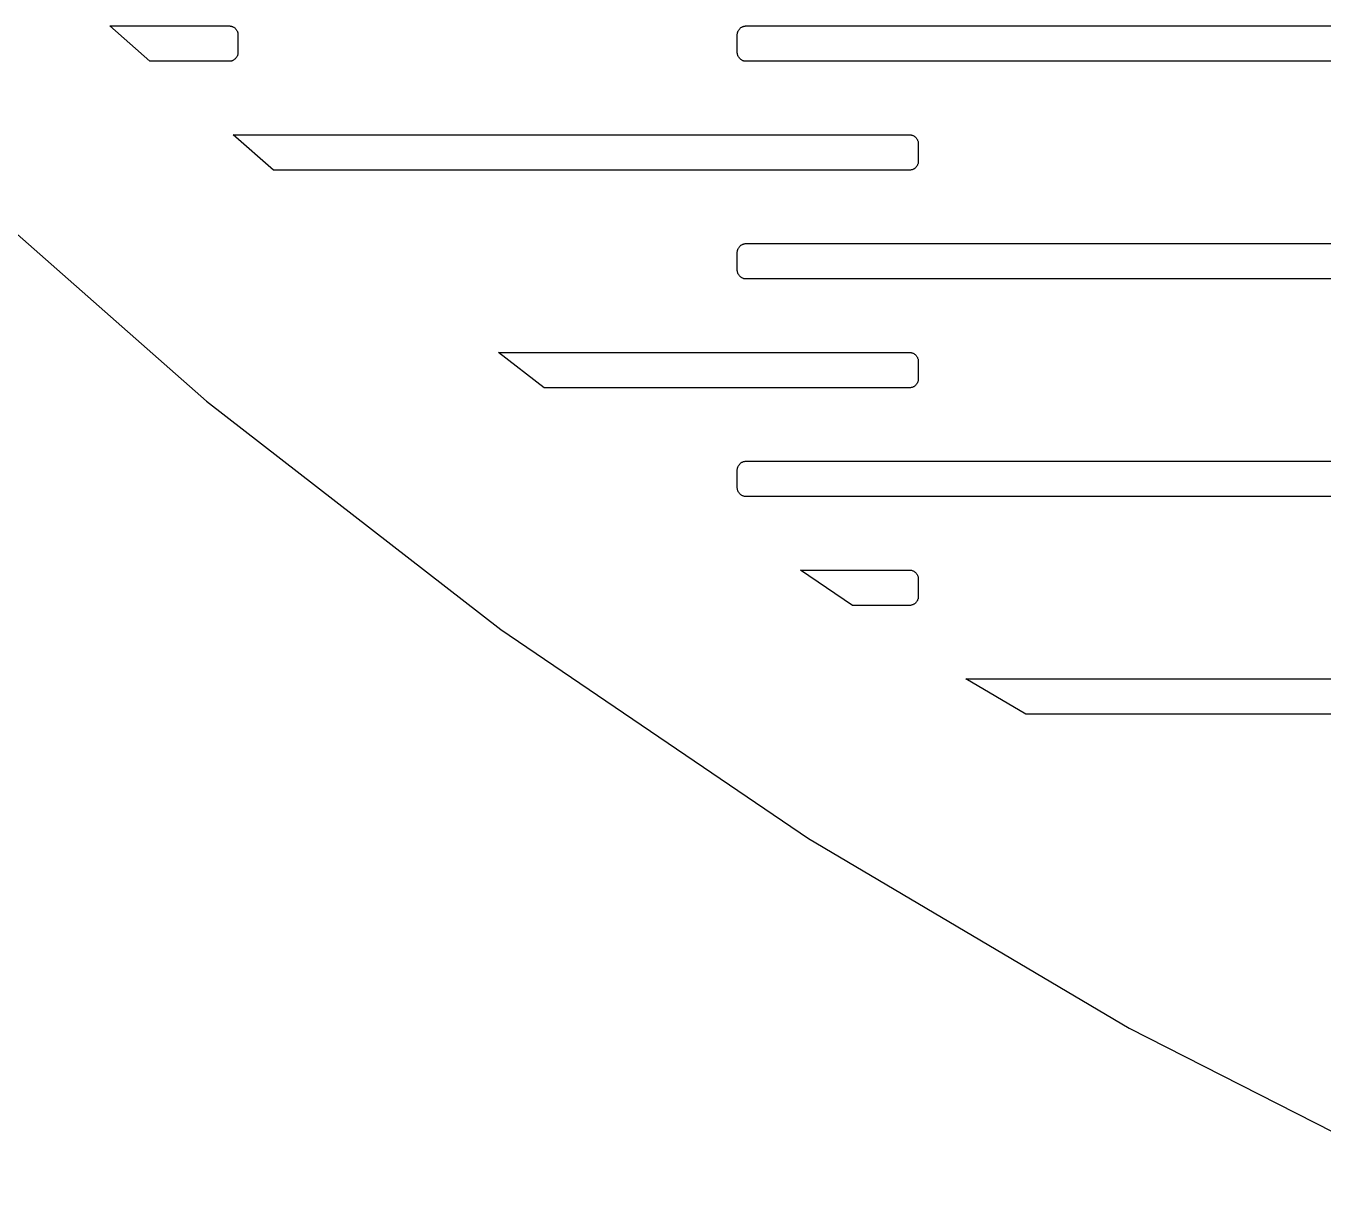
# Model space of a CAD drawing. Header units: metres. Extents: x -218 to 218, y -218 to 218.
# Drawn here: x -145.46 to -97.8, y -197.07 to -154.02 of the extents above; entities that cross this region are included whole.
import ezdxf

# ---------------------------------------------------------------- set-up
doc = ezdxf.new("R2010")
doc.units = ezdxf.units.M

msp = doc.modelspace()

# ---------------------------------------------------------------- linework, layer by layer
for p, q in [((-140.909, -155.322), (-142.384, -154.022)), ((-142.384, -154.022), (-137.997, -154.022)), ((-137.997, -154.022), (-137.977, -154.023)), ((-137.977, -154.023), (-137.956, -154.025)), ((-137.956, -154.025), (-137.936, -154.028)), ((-137.936, -154.028), (-137.916, -154.032)), ((-137.916, -154.032), (-137.897, -154.038)), ((-137.897, -154.038), (-137.878, -154.045)), ((-137.878, -154.045), (-137.859, -154.053)), ((-137.859, -154.053), (-137.841, -154.062)), ((-137.841, -154.062), (-137.823, -154.073)), ((-137.823, -154.073), (-137.806, -154.084)), ((-137.806, -154.084), (-137.79, -154.097)), ((-137.79, -154.097), (-137.775, -154.11)), ((-137.775, -154.11), (-137.76, -154.125)), ((-137.76, -154.125), (-137.747, -154.14)), ((-137.747, -154.14), (-137.734, -154.156)), ((-137.734, -154.156), (-137.723, -154.173)), ((-137.723, -154.173), (-137.712, -154.191)), ((-137.712, -154.191), (-137.703, -154.209)), ((-137.703, -154.209), (-137.695, -154.228)), ((-137.695, -154.228), (-137.688, -154.247)), ((-137.688, -154.247), (-137.682, -154.266)), ((-137.682, -154.266), (-137.678, -154.286)), ((-137.678, -154.286), (-137.675, -154.306)), ((-137.675, -154.306), (-137.673, -154.327)), ((-137.673, -154.327), (-137.672, -154.347)), ((-137.672, -154.347), (-137.672, -154.997)), ((-119.322, -154.327), (-119.32, -154.306)), ((-119.322, -154.347), (-119.322, -154.327)), ((-119.322, -154.997), (-119.322, -154.347)), ((-119.32, -154.306), (-119.316, -154.286)), ((-119.316, -154.286), (-119.312, -154.266)), ((-119.312, -154.266), (-119.306, -154.247)), ((-119.306, -154.247), (-119.299, -154.228)), ((-119.299, -154.228), (-119.291, -154.209)), ((-119.291, -154.209), (-119.282, -154.191)), ((-119.282, -154.191), (-119.272, -154.173)), ((-119.272, -154.173), (-119.26, -154.156)), ((-119.26, -154.156), (-119.248, -154.14)), ((-119.248, -154.14), (-119.234, -154.125)), ((-119.234, -154.125), (-119.22, -154.11)), ((-119.22, -154.11), (-119.204, -154.097)), ((-119.204, -154.097), (-119.188, -154.084)), ((-119.188, -154.084), (-119.171, -154.073)), ((-119.171, -154.073), (-119.154, -154.062)), ((-119.154, -154.062), (-119.136, -154.053)), ((-119.136, -154.053), (-119.117, -154.045)), ((-119.117, -154.045), (-119.098, -154.038)), ((-119.098, -154.038), (-119.078, -154.032)), ((-119.078, -154.032), (-119.058, -154.028)), ((-119.058, -154.028), (-119.038, -154.025)), ((-119.038, -154.025), (-119.018, -154.023)), ((-119.018, -154.023), (-118.997, -154.022)), ((-118.997, -154.022), (-87.9972, -154.022)), ((-137.997, -155.322), (-140.909, -155.322)), ((-137.977, -155.322), (-137.997, -155.322)), ((-137.956, -155.32), (-137.977, -155.322)), ((-137.936, -155.316), (-137.956, -155.32)), ((-137.916, -155.312), (-137.936, -155.316)), ((-137.897, -155.306), (-137.916, -155.312)), ((-137.878, -155.299), (-137.897, -155.306)), ((-137.859, -155.291), (-137.878, -155.299)), ((-137.841, -155.282), (-137.859, -155.291)), ((-137.823, -155.272), (-137.841, -155.282)), ((-137.806, -155.26), (-137.823, -155.272)), ((-137.79, -155.248), (-137.806, -155.26)), ((-137.775, -155.234), (-137.79, -155.248)), ((-137.76, -155.22), (-137.775, -155.234)), ((-137.747, -155.204), (-137.76, -155.22)), ((-137.734, -155.188), (-137.747, -155.204)), ((-137.723, -155.171), (-137.734, -155.188)), ((-137.712, -155.154), (-137.723, -155.171)), ((-137.703, -155.136), (-137.712, -155.154)), ((-137.695, -155.117), (-137.703, -155.136)), ((-137.688, -155.098), (-137.695, -155.117)), ((-137.682, -155.078), (-137.688, -155.098)), ((-137.678, -155.058), (-137.682, -155.078)), ((-137.675, -155.038), (-137.678, -155.058)), ((-137.673, -155.018), (-137.675, -155.038)), ((-137.672, -154.997), (-137.673, -155.018)), ((-119.322, -155.018), (-119.322, -154.997)), ((-119.32, -155.038), (-119.322, -155.018)), ((-119.316, -155.058), (-119.32, -155.038)), ((-119.312, -155.078), (-119.316, -155.058)), ((-119.306, -155.098), (-119.312, -155.078)), ((-119.299, -155.117), (-119.306, -155.098)), ((-119.291, -155.136), (-119.299, -155.117)), ((-119.282, -155.154), (-119.291, -155.136)), ((-119.272, -155.171), (-119.282, -155.154)), ((-119.26, -155.188), (-119.272, -155.171)), ((-119.248, -155.204), (-119.26, -155.188)), ((-119.234, -155.22), (-119.248, -155.204)), ((-119.22, -155.234), (-119.234, -155.22)), ((-119.204, -155.248), (-119.22, -155.234)), ((-119.188, -155.26), (-119.204, -155.248)), ((-119.171, -155.272), (-119.188, -155.26)), ((-119.154, -155.282), (-119.171, -155.272)), ((-119.136, -155.291), (-119.154, -155.282)), ((-119.117, -155.299), (-119.136, -155.291)), ((-119.098, -155.306), (-119.117, -155.299)), ((-119.078, -155.312), (-119.098, -155.306)), ((-119.058, -155.316), (-119.078, -155.312)), ((-119.038, -155.32), (-119.058, -155.316)), ((-119.018, -155.322), (-119.038, -155.32)), ((-118.997, -155.322), (-119.018, -155.322)), ((-87.9972, -155.322), (-118.997, -155.322)), ((-136.372, -159.322), (-137.846, -158.022)), ((-137.846, -158.022), (-112.997, -158.022)), ((-112.997, -158.022), (-112.977, -158.023)), ((-112.977, -158.023), (-112.956, -158.025)), ((-112.956, -158.025), (-112.936, -158.028)), ((-112.936, -158.028), (-112.916, -158.032)), ((-112.916, -158.032), (-112.897, -158.038)), ((-112.897, -158.038), (-112.878, -158.045)), ((-112.878, -158.045), (-112.859, -158.053)), ((-112.859, -158.053), (-112.841, -158.062)), ((-112.841, -158.062), (-112.823, -158.073)), ((-112.823, -158.073), (-112.806, -158.084)), ((-112.806, -158.084), (-112.79, -158.097)), ((-112.79, -158.097), (-112.775, -158.11)), ((-112.775, -158.11), (-112.76, -158.125)), ((-112.76, -158.125), (-112.747, -158.14)), ((-112.747, -158.14), (-112.734, -158.156)), ((-112.734, -158.156), (-112.723, -158.173)), ((-112.723, -158.173), (-112.712, -158.191)), ((-112.712, -158.191), (-112.703, -158.209)), ((-112.703, -158.209), (-112.695, -158.228)), ((-112.695, -158.228), (-112.688, -158.247)), ((-112.688, -158.247), (-112.682, -158.266)), ((-112.682, -158.266), (-112.678, -158.286)), ((-112.678, -158.286), (-112.675, -158.306)), ((-112.675, -158.306), (-112.673, -158.327)), ((-112.673, -158.327), (-112.672, -158.347)), ((-112.672, -158.347), (-112.672, -158.997)), ((-149.092, -158.767), (-138.829, -167.816)), ((-112.747, -159.204), (-112.76, -159.22)), ((-112.734, -159.188), (-112.747, -159.204)), ((-112.723, -159.171), (-112.734, -159.188)), ((-112.712, -159.154), (-112.723, -159.171)), ((-112.703, -159.136), (-112.712, -159.154)), ((-112.695, -159.117), (-112.703, -159.136)), ((-112.688, -159.098), (-112.695, -159.117)), ((-112.682, -159.078), (-112.688, -159.098)), ((-112.678, -159.058), (-112.682, -159.078)), ((-112.675, -159.038), (-112.678, -159.058)), ((-112.673, -159.018), (-112.675, -159.038)), ((-112.672, -158.997), (-112.673, -159.018)), ((-112.997, -159.322), (-136.372, -159.322)), ((-112.977, -159.322), (-112.997, -159.322)), ((-112.956, -159.32), (-112.977, -159.322)), ((-112.936, -159.316), (-112.956, -159.32)), ((-112.916, -159.312), (-112.936, -159.316)), ((-112.897, -159.306), (-112.916, -159.312)), ((-112.878, -159.299), (-112.897, -159.306)), ((-112.859, -159.291), (-112.878, -159.299)), ((-112.841, -159.282), (-112.859, -159.291)), ((-112.823, -159.272), (-112.841, -159.282)), ((-112.806, -159.26), (-112.823, -159.272)), ((-112.79, -159.248), (-112.806, -159.26)), ((-112.775, -159.234), (-112.79, -159.248)), ((-112.76, -159.22), (-112.775, -159.234)), ((-119.171, -162.073), (-119.154, -162.062)), ((-119.154, -162.062), (-119.136, -162.053)), ((-119.136, -162.053), (-119.117, -162.045)), ((-119.117, -162.045), (-119.098, -162.038)), ((-119.098, -162.038), (-119.078, -162.032)), ((-119.078, -162.032), (-119.058, -162.028)), ((-119.058, -162.028), (-119.038, -162.025)), ((-119.038, -162.025), (-119.018, -162.023)), ((-119.018, -162.023), (-118.997, -162.022)), ((-118.997, -162.022), (-87.9972, -162.022)), ((-119.322, -162.327), (-119.32, -162.306)), ((-119.322, -162.347), (-119.322, -162.327)), ((-119.322, -162.997), (-119.322, -162.347)), ((-119.32, -162.306), (-119.316, -162.286)), ((-119.316, -162.286), (-119.312, -162.266)), ((-119.312, -162.266), (-119.306, -162.247)), ((-119.306, -162.247), (-119.299, -162.228)), ((-119.299, -162.228), (-119.291, -162.209)), ((-119.291, -162.209), (-119.282, -162.191)), ((-119.282, -162.191), (-119.272, -162.173)), ((-119.272, -162.173), (-119.26, -162.156)), ((-119.26, -162.156), (-119.248, -162.14)), ((-119.248, -162.14), (-119.234, -162.125)), ((-119.234, -162.125), (-119.22, -162.11)), ((-119.22, -162.11), (-119.204, -162.097)), ((-119.204, -162.097), (-119.188, -162.084)), ((-119.188, -162.084), (-119.171, -162.073)), ((-119.322, -163.018), (-119.322, -162.997)), ((-119.32, -163.038), (-119.322, -163.018)), ((-119.316, -163.058), (-119.32, -163.038)), ((-119.312, -163.078), (-119.316, -163.058)), ((-119.306, -163.098), (-119.312, -163.078)), ((-119.299, -163.117), (-119.306, -163.098)), ((-119.291, -163.136), (-119.299, -163.117)), ((-119.282, -163.154), (-119.291, -163.136)), ((-119.272, -163.171), (-119.282, -163.154)), ((-119.26, -163.188), (-119.272, -163.171)), ((-119.248, -163.204), (-119.26, -163.188)), ((-119.234, -163.22), (-119.248, -163.204)), ((-119.22, -163.234), (-119.234, -163.22)), ((-119.204, -163.248), (-119.22, -163.234)), ((-119.188, -163.26), (-119.204, -163.248)), ((-119.171, -163.272), (-119.188, -163.26)), ((-119.154, -163.282), (-119.171, -163.272)), ((-119.136, -163.291), (-119.154, -163.282)), ((-119.117, -163.299), (-119.136, -163.291)), ((-119.098, -163.306), (-119.117, -163.299)), ((-119.078, -163.312), (-119.098, -163.306)), ((-119.058, -163.316), (-119.078, -163.312)), ((-119.038, -163.32), (-119.058, -163.316)), ((-119.018, -163.322), (-119.038, -163.32)), ((-118.997, -163.322), (-119.018, -163.322)), ((-87.9972, -163.322), (-118.997, -163.322)), ((-126.419, -167.322), (-128.095, -166.022)), ((-128.095, -166.022), (-112.997, -166.022)), ((-112.997, -166.022), (-112.977, -166.023)), ((-112.977, -166.023), (-112.956, -166.025)), ((-112.956, -166.025), (-112.936, -166.028)), ((-112.936, -166.028), (-112.916, -166.032)), ((-112.916, -166.032), (-112.897, -166.038)), ((-112.897, -166.038), (-112.878, -166.045)), ((-112.878, -166.045), (-112.859, -166.053)), ((-112.859, -166.053), (-112.841, -166.062)), ((-112.841, -166.062), (-112.823, -166.073)), ((-112.823, -166.073), (-112.806, -166.084)), ((-112.806, -166.084), (-112.79, -166.097)), ((-112.79, -166.097), (-112.775, -166.11)), ((-112.775, -166.11), (-112.76, -166.125)), ((-112.76, -166.125), (-112.747, -166.14)), ((-112.747, -166.14), (-112.734, -166.156)), ((-112.734, -166.156), (-112.723, -166.173)), ((-112.723, -166.173), (-112.712, -166.191)), ((-112.712, -166.191), (-112.703, -166.209)), ((-112.703, -166.209), (-112.695, -166.228)), ((-112.695, -166.228), (-112.688, -166.247)), ((-112.688, -166.247), (-112.682, -166.266)), ((-112.682, -166.266), (-112.678, -166.286)), ((-112.678, -166.286), (-112.675, -166.306)), ((-112.675, -166.306), (-112.673, -166.327)), ((-112.673, -166.327), (-112.672, -166.347)), ((-112.672, -166.347), (-112.672, -166.997)), ((-112.897, -167.306), (-112.916, -167.312)), ((-112.878, -167.299), (-112.897, -167.306)), ((-112.859, -167.291), (-112.878, -167.299)), ((-112.841, -167.282), (-112.859, -167.291)), ((-112.823, -167.272), (-112.841, -167.282)), ((-112.806, -167.26), (-112.823, -167.272)), ((-112.79, -167.248), (-112.806, -167.26)), ((-112.775, -167.234), (-112.79, -167.248)), ((-112.76, -167.22), (-112.775, -167.234)), ((-112.747, -167.204), (-112.76, -167.22)), ((-112.734, -167.188), (-112.747, -167.204)), ((-112.723, -167.171), (-112.734, -167.188)), ((-112.712, -167.154), (-112.723, -167.171)), ((-112.703, -167.136), (-112.712, -167.154)), ((-112.695, -167.117), (-112.703, -167.136)), ((-112.688, -167.098), (-112.695, -167.117)), ((-112.682, -167.078), (-112.688, -167.098)), ((-112.678, -167.058), (-112.682, -167.078)), ((-112.675, -167.038), (-112.678, -167.058)), ((-112.673, -167.018), (-112.675, -167.038)), ((-112.672, -166.997), (-112.673, -167.018)), ((-112.997, -167.322), (-126.419, -167.322)), ((-112.977, -167.322), (-112.997, -167.322)), ((-112.956, -167.32), (-112.977, -167.322)), ((-112.936, -167.316), (-112.956, -167.32)), ((-112.916, -167.312), (-112.936, -167.316)), ((-138.829, -167.816), (-128.018, -176.202)), ((-119.272, -170.173), (-119.26, -170.156)), ((-119.26, -170.156), (-119.248, -170.14)), ((-119.248, -170.14), (-119.234, -170.125)), ((-119.234, -170.125), (-119.22, -170.11)), ((-119.22, -170.11), (-119.204, -170.097)), ((-119.204, -170.097), (-119.188, -170.084)), ((-119.188, -170.084), (-119.171, -170.073)), ((-119.171, -170.073), (-119.154, -170.062)), ((-119.154, -170.062), (-119.136, -170.053)), ((-119.136, -170.053), (-119.117, -170.045)), ((-119.117, -170.045), (-119.098, -170.038)), ((-119.098, -170.038), (-119.078, -170.032)), ((-119.078, -170.032), (-119.058, -170.028)), ((-119.058, -170.028), (-119.038, -170.025)), ((-119.038, -170.025), (-119.018, -170.023)), ((-119.018, -170.023), (-118.997, -170.022)), ((-118.997, -170.022), (-87.9972, -170.022)), ((-119.322, -170.327), (-119.32, -170.306)), ((-119.322, -170.347), (-119.322, -170.327)), ((-119.322, -170.997), (-119.322, -170.347)), ((-119.32, -170.306), (-119.316, -170.286)), ((-119.316, -170.286), (-119.312, -170.266)), ((-119.312, -170.266), (-119.306, -170.247)), ((-119.306, -170.247), (-119.299, -170.228)), ((-119.299, -170.228), (-119.291, -170.209)), ((-119.291, -170.209), (-119.282, -170.191)), ((-119.282, -170.191), (-119.272, -170.173)), ((-119.322, -171.018), (-119.322, -170.997)), ((-119.32, -171.038), (-119.322, -171.018)), ((-119.316, -171.058), (-119.32, -171.038)), ((-119.312, -171.078), (-119.316, -171.058)), ((-119.306, -171.098), (-119.312, -171.078)), ((-119.299, -171.117), (-119.306, -171.098)), ((-119.291, -171.136), (-119.299, -171.117)), ((-119.282, -171.154), (-119.291, -171.136)), ((-119.272, -171.171), (-119.282, -171.154)), ((-119.26, -171.188), (-119.272, -171.171)), ((-119.248, -171.204), (-119.26, -171.188)), ((-119.234, -171.22), (-119.248, -171.204)), ((-119.22, -171.234), (-119.234, -171.22)), ((-119.204, -171.248), (-119.22, -171.234)), ((-119.188, -171.26), (-119.204, -171.248)), ((-119.171, -171.272), (-119.188, -171.26)), ((-119.154, -171.282), (-119.171, -171.272)), ((-119.136, -171.291), (-119.154, -171.282)), ((-119.117, -171.299), (-119.136, -171.291)), ((-119.098, -171.306), (-119.117, -171.299)), ((-119.078, -171.312), (-119.098, -171.306)), ((-119.058, -171.316), (-119.078, -171.312)), ((-119.038, -171.32), (-119.058, -171.316)), ((-119.018, -171.322), (-119.038, -171.32)), ((-118.997, -171.322), (-119.018, -171.322)), ((-87.9972, -171.322), (-118.997, -171.322)), ((-115.086, -175.322), (-116.999, -174.022)), ((-116.999, -174.022), (-112.997, -174.022)), ((-112.997, -174.022), (-112.977, -174.023)), ((-112.977, -174.023), (-112.956, -174.025)), ((-112.956, -174.025), (-112.936, -174.028)), ((-112.936, -174.028), (-112.916, -174.032)), ((-112.916, -174.032), (-112.897, -174.038)), ((-112.897, -174.038), (-112.878, -174.045)), ((-112.878, -174.045), (-112.859, -174.053)), ((-112.859, -174.053), (-112.841, -174.062)), ((-112.841, -174.062), (-112.823, -174.073)), ((-112.823, -174.073), (-112.806, -174.084)), ((-112.806, -174.084), (-112.79, -174.097)), ((-112.79, -174.097), (-112.775, -174.11)), ((-112.775, -174.11), (-112.76, -174.125)), ((-112.76, -174.125), (-112.747, -174.14)), ((-112.747, -174.14), (-112.734, -174.156)), ((-112.734, -174.156), (-112.723, -174.173)), ((-112.723, -174.173), (-112.712, -174.191)), ((-112.712, -174.191), (-112.703, -174.209)), ((-112.703, -174.209), (-112.695, -174.228)), ((-112.695, -174.228), (-112.688, -174.247)), ((-112.688, -174.247), (-112.682, -174.266)), ((-112.682, -174.266), (-112.678, -174.286)), ((-112.678, -174.286), (-112.675, -174.306)), ((-112.675, -174.306), (-112.673, -174.327)), ((-112.673, -174.327), (-112.672, -174.347)), ((-112.672, -174.347), (-112.672, -174.997)), ((-112.997, -175.322), (-115.086, -175.322)), ((-112.977, -175.322), (-112.997, -175.322)), ((-112.956, -175.32), (-112.977, -175.322)), ((-112.936, -175.316), (-112.956, -175.32)), ((-112.916, -175.312), (-112.936, -175.316)), ((-112.897, -175.306), (-112.916, -175.312)), ((-112.878, -175.299), (-112.897, -175.306)), ((-112.859, -175.291), (-112.878, -175.299)), ((-112.841, -175.282), (-112.859, -175.291)), ((-112.823, -175.272), (-112.841, -175.282)), ((-112.806, -175.26), (-112.823, -175.272)), ((-112.79, -175.248), (-112.806, -175.26)), ((-112.775, -175.234), (-112.79, -175.248)), ((-112.76, -175.22), (-112.775, -175.234)), ((-112.747, -175.204), (-112.76, -175.22)), ((-112.734, -175.188), (-112.747, -175.204)), ((-112.723, -175.171), (-112.734, -175.188)), ((-112.712, -175.154), (-112.723, -175.171)), ((-112.703, -175.136), (-112.712, -175.154)), ((-112.695, -175.117), (-112.703, -175.136)), ((-112.688, -175.098), (-112.695, -175.117)), ((-112.682, -175.078), (-112.688, -175.098)), ((-112.678, -175.058), (-112.682, -175.078)), ((-112.675, -175.038), (-112.678, -175.058)), ((-112.673, -175.018), (-112.675, -175.038)), ((-112.672, -174.997), (-112.673, -175.018)), ((-128.018, -176.202), (-116.702, -183.892)), ((-108.721, -179.322), (-110.919, -178.022)), ((-110.919, -178.022), (-87.9972, -178.022)), ((-87.9972, -179.322), (-108.721, -179.322)), ((-116.702, -183.892), (-104.925, -190.857)), ((-104.925, -190.857), (-92.7335, -197.069))]:
    msp.add_line(p, q)

doc.saveas('drawing.dxf')
